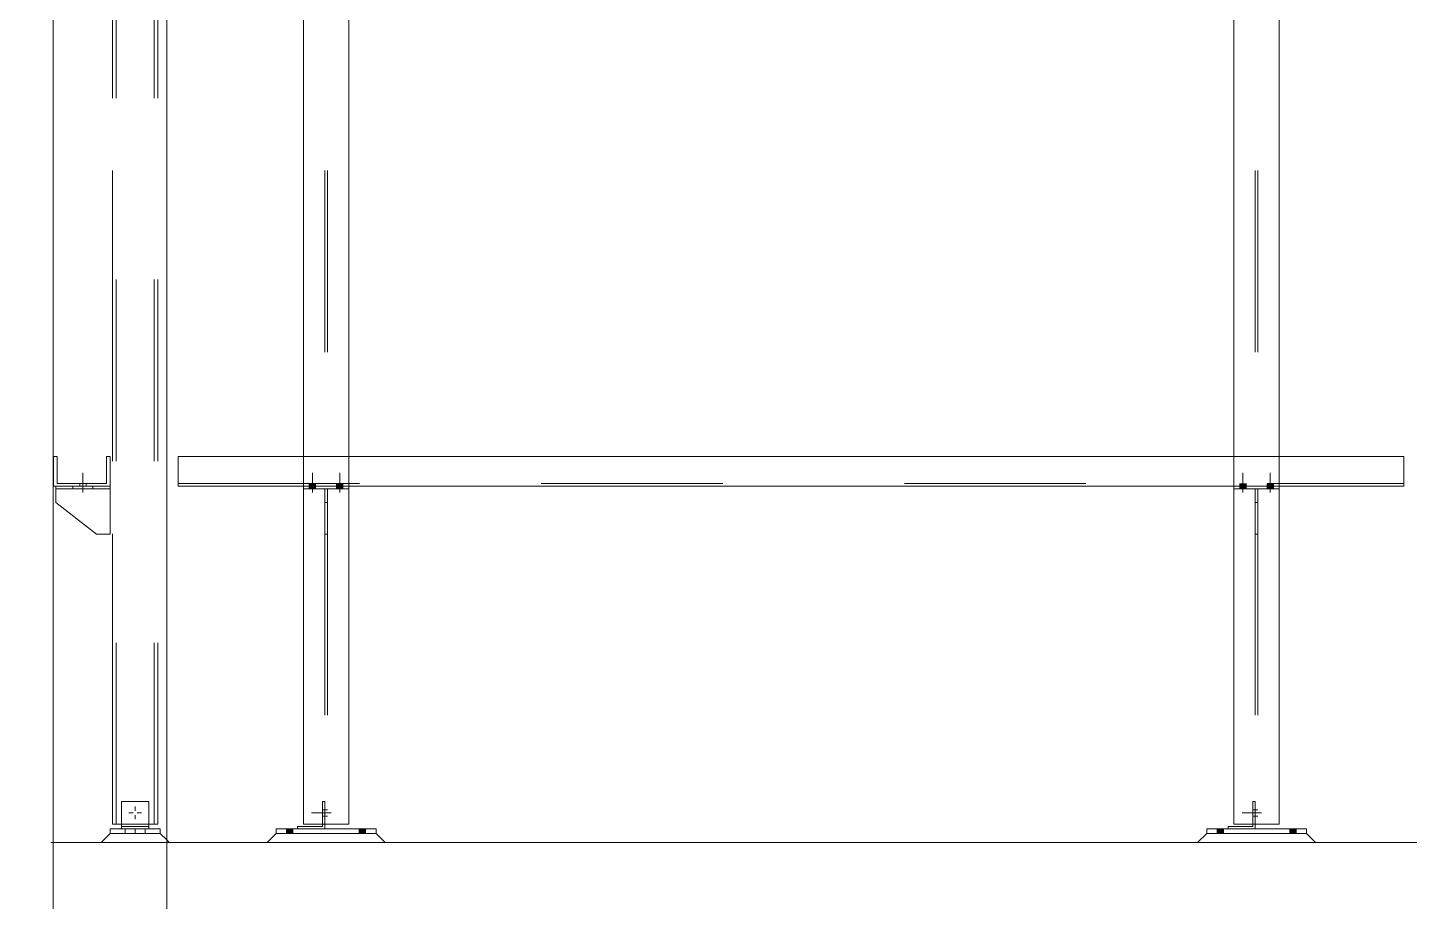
# Model space of a CAD drawing. Header units: millimetres. Extents: x 652937 to 1670132, y 1473552 to 2851037.
# Drawn here: x 663582.938 to 663585.982, y 1524533.39 to 1524535.315 of the extents above; entities that cross this region are included whole.
import ezdxf

# ---------------------------------------------------------------- set-up
doc = ezdxf.new("R2010")
doc.units = ezdxf.units.MM
for name, pattern in [('XKITLINE00', [0]), ('XKITLINE01', [4, 1, -1, 1, -1]), ('XKITLINE02', [4, 2, -2])]:
    doc.linetypes.add(name, pattern=pattern)
for name, color, linetype, lineweight in [('Bolt', 7, 'Continuous', 0), ('Part', 7, 'Continuous', 0), ('S-GRID', 7, 'Continuous', 9)]:
    doc.layers.add(name, color=color, linetype=linetype, lineweight=lineweight)

# ---------------------------------------------------------------- blocks, each defined once
blk = doc.blocks.new('*A39394463')
at = {"layer": 'S-GRID', "color": 7, "linetype": 'XKITLINE01', "lineweight": 0}
blk.add_line((-30.905117, -83.220099), (129.806536, -83.220099), dxfattribs=at)
blk = doc.blocks.new('*A39574481')
at = {"layer": 'Part', "color": 7, "linetype": 'XKITLINE00', "lineweight": 0}
for p, q in [((-8.878107, -83.220099), (-8.878107, -64.620099)), ((-7.628107, -64.620099), (-8.878107, -64.620099)), ((-7.628107, -83.220099), (-7.628107, -64.620099)), ((-7.627707, -67.620099), (-7.627707, -83.220099)), ((-7.628107, -83.220099), (-8.878107, -83.220099))]:
    blk.add_line(p, q, dxfattribs=at)
at = {"layer": 'Part', "color": 7, "linetype": 'XKITLINE02', "lineweight": 0}
for p, q in [((-8.877707, -83.220099), (-8.877707, -64.620099)), ((-7.627707, -64.620099), (-7.628107, -64.620099)), ((-7.627707, -64.620099), (-7.627707, -67.620099)), ((-7.627707, -83.220099), (-7.628107, -83.220099))]:
    blk.add_line(p, q, dxfattribs=at)
blk = doc.blocks.new('*A39584482')
at = {"layer": 'Part', "color": 7, "linetype": 'XKITLINE02', "lineweight": 0}
for p, q in [((-8.225823, -83.020099), (-8.225823, -67.820099)), ((-8.225823, -67.820099), (-8.225723, -67.820099)), ((-8.225823, -67.820099), (-7.725723, -67.820099)), ((-8.225723, -67.820099), (-8.225723, -83.020099)), ((-8.185823, -83.020099), (-8.185823, -67.820099)), ((-8.185776, -83.020099), (-8.185776, -67.820099)), ((-8.18577, -83.020099), (-8.18577, -67.820099)), ((-8.185723, -83.020099), (-8.185723, -67.820099)), ((-7.765823, -83.020099), (-7.765823, -67.820099)), ((-7.765776, -83.020099), (-7.765776, -67.820099)), ((-7.76577, -83.020099), (-7.76577, -67.820099)), ((-7.765723, -83.020099), (-7.765723, -67.820099)), ((-7.725823, -83.020099), (-7.725823, -67.820099)), ((-7.725723, -83.020099), (-7.725723, -67.820099)), ((-8.225723, -83.020099), (-8.225823, -83.020099)), ((-8.225823, -83.020099), (-7.725723, -83.020099))]:
    blk.add_line(p, q, dxfattribs=at)
blk = doc.blocks.new('*A39594483')
at = {"layer": 'Part', "color": 7, "linetype": 'XKITLINE00', "lineweight": 0}
for p, q in [((-6.122986, -67.820099), (-6.122978, -67.820099)), ((-6.122986, -67.820099), (-6.122986, -71.470099)), ((-6.122986, -67.820099), (-5.622978, -67.820099)), ((-5.622986, -67.820099), (-5.622986, -71.470099)), ((-5.622894, -67.820099), (-5.622894, -71.470099)), ((-5.622886, -67.820099), (-5.622894, -67.820099)), ((-6.122986, -71.825099), (-6.122986, -78.970099)), ((-5.622986, -71.795099), (-5.622986, -78.970099)), ((-5.622894, -71.795099), (-5.622894, -78.970099)), ((-5.622986, -79.295099), (-5.622986, -83.020099)), ((-5.622894, -79.295099), (-5.622894, -83.020099)), ((-6.122986, -79.325099), (-6.122986, -83.020099)), ((-6.122986, -83.020099), (-6.122978, -83.020099)), ((-6.122986, -83.020099), (-5.622978, -83.020099)), ((-5.622894, -83.020099), (-5.622886, -83.020099))]:
    blk.add_line(p, q, dxfattribs=at)
at = {"layer": 'Part', "color": 7, "linetype": 'XKITLINE02', "lineweight": 0}
for p, q in [((-6.122978, -67.820099), (-6.122978, -83.020099)), ((-6.122894, -83.020099), (-6.122894, -67.820099)), ((-6.122894, -67.820099), (-6.122886, -67.820099)), ((-6.122886, -67.820099), (-6.122886, -83.020099)), ((-5.887978, -67.820099), (-5.887978, -83.020099)), ((-5.887894, -67.820099), (-5.887894, -83.020099)), ((-5.857978, -67.820099), (-5.857978, -83.020099)), ((-5.857894, -67.820099), (-5.857894, -83.020099)), ((-5.622978, -67.820099), (-5.622978, -83.020099)), ((-5.622978, -67.820099), (-5.622894, -67.820099)), ((-5.622978, -67.820099), (-5.622886, -67.820099)), ((-5.622886, -83.020099), (-5.622886, -67.820099)), ((-6.122986, -71.470099), (-6.122986, -71.825099)), ((-5.622986, -71.470099), (-5.622986, -71.795099)), ((-5.622894, -71.470099), (-5.622894, -71.795099)), ((-6.122986, -78.970099), (-6.122986, -79.325099)), ((-5.622986, -78.970099), (-5.622986, -79.295099)), ((-5.622894, -78.970099), (-5.622894, -79.295099)), ((-6.122886, -83.020099), (-6.122894, -83.020099)), ((-5.622978, -83.020099), (-5.622894, -83.020099)), ((-5.622978, -83.020099), (-5.622886, -83.020099))]:
    blk.add_line(p, q, dxfattribs=at)
blk = doc.blocks.new('*A39614485')
at = {"layer": 'Part', "color": 7, "linetype": 'XKITLINE02', "lineweight": 0}
for p, q in [((-8.250711, -79.295099), (-8.850811, -79.295099)), ((-8.850811, -79.295099), (-8.850811, -79.325099)), ((-8.850711, -79.295099), (-8.850711, -79.325099)), ((-8.250811, -79.325099), (-8.250811, -79.295099)), ((-8.250711, -79.325099), (-8.250711, -79.295099)), ((-8.850811, -79.325099), (-8.250711, -79.325099))]:
    blk.add_line(p, q, dxfattribs=at)
blk = doc.blocks.new('*A39624486')
at = {"layer": 'Part', "color": 7, "linetype": 'XKITLINE02', "lineweight": 0}
for p, q in [((-8.850764, -79.325099), (-8.250758, -79.325099)), ((-8.850764, -79.475099), (-8.850764, -79.325099)), ((-8.850758, -79.475099), (-8.850758, -79.325099)), ((-8.250764, -79.825099), (-8.250764, -79.325099)), ((-8.250758, -79.325099), (-8.250758, -79.825099)), ((-8.850758, -79.475099), (-8.850764, -79.475099)), ((-8.850764, -79.475099), (-8.400764, -79.825099)), ((-8.400758, -79.825099), (-8.850758, -79.475099)), ((-8.250758, -79.825099), (-8.400764, -79.825099))]:
    blk.add_line(p, q, dxfattribs=at)
blk = doc.blocks.new('*A39634487')
at = {"layer": 'Bolt', "color": 7, "linetype": 'XKITLINE02', "lineweight": 0}
for p, q in [((-8.660798, -79.325099), (-8.660798, -79.295099)), ((-8.660738, -79.325099), (-8.660738, -79.295099)), ((-8.585798, -79.295099), (-8.585798, -79.265099)), ((-8.585738, -79.295099), (-8.585738, -79.265099)), ((-8.550791, -79.364699), (-8.550791, -79.150099)), ((-8.550731, -79.364699), (-8.550731, -79.150099)), ((-8.515784, -79.295099), (-8.515784, -79.265099)), ((-8.515724, -79.295099), (-8.515724, -79.265099)), ((-8.440784, -79.325099), (-8.440784, -79.295099)), ((-8.440724, -79.325099), (-8.440724, -79.295099))]:
    blk.add_line(p, q, dxfattribs=at)
blk = doc.blocks.new('*A39644488')
at = {"layer": 'Bolt'}
for points in [[(-5.988, -79.265), (-5.988, -79.295), (-6.058, -79.295), (-6.058, -79.265)], [(-5.988, -79.295), (-5.988, -79.325), (-6.058, -79.325), (-6.058, -79.295)], [(-5.688, -79.265), (-5.688, -79.295), (-5.758, -79.295), (-5.758, -79.265)], [(-5.688, -79.295), (-5.688, -79.325), (-5.758, -79.325), (-5.758, -79.295)]]:
    blk.add_hatch(color=7, dxfattribs=at).paths.add_polyline_path(points, flags=17)
at = {"layer": 'Bolt', "color": 7, "linetype": 'XKITLINE00', "lineweight": 0}
for p, q in [((-6.058, -79.295), (-6.058, -79.265)), ((-6.058, -79.325), (-6.058, -79.295)), ((-6.023, -79.365), (-6.023, -79.15)), ((-5.988, -79.295), (-5.988, -79.265)), ((-5.988, -79.325), (-5.988, -79.295)), ((-5.758, -79.295), (-5.758, -79.265)), ((-5.758, -79.325), (-5.758, -79.295)), ((-5.723, -79.365), (-5.723, -79.15)), ((-5.688, -79.295), (-5.688, -79.265)), ((-5.688, -79.325), (-5.688, -79.295))]:
    blk.add_line(p, q, dxfattribs=at)
blk = doc.blocks.new('*A39664490')
at = {"layer": 'Part', "color": 7, "linetype": 'XKITLINE00', "lineweight": 0}
for p, q in [((-6.123112, -79.325099), (-6.123112, -79.295099)), ((-5.623112, -79.325099), (-5.623112, -79.295099)), ((-5.622991, -79.295099), (-5.622991, -79.325099)), ((-5.622991, -79.325099), (-6.123112, -79.325099)), ((-5.622991, -79.325099), (-5.623112, -79.325099))]:
    blk.add_line(p, q, dxfattribs=at)
at = {"layer": 'Part', "color": 7, "linetype": 'XKITLINE02', "lineweight": 0}
for p, q in [((-5.622991, -79.295099), (-6.123112, -79.295099)), ((-6.122991, -79.325099), (-6.122991, -79.295099)), ((-5.623112, -79.295099), (-5.622991, -79.295099))]:
    blk.add_line(p, q, dxfattribs=at)
blk = doc.blocks.new('*A39674491')
at = {"layer": 'Part', "color": 7, "linetype": 'XKITLINE00', "lineweight": 0}
for p, q in [((-5.888112, -79.475099), (-5.888112, -79.325099)), ((-5.888112, -79.325099), (-5.858112, -79.325099)), ((-5.858112, -79.475099), (-5.858112, -79.325099)), ((-5.857991, -79.825099), (-5.857991, -79.325099)), ((-5.888022, -79.825099), (-5.888112, -79.475099)), ((-5.888112, -79.475099), (-5.858112, -79.475099)), ((-5.858112, -79.475099), (-5.858022, -79.825099)), ((-5.887991, -79.825099), (-5.888022, -79.825099)), ((-5.888022, -79.825099), (-5.857991, -79.825099))]:
    blk.add_line(p, q, dxfattribs=at)
at = {"layer": 'Part', "color": 7, "linetype": 'XKITLINE02', "lineweight": 0}
for p, q in [((-5.888112, -79.325099), (-5.887991, -79.325099)), ((-5.887991, -79.325099), (-5.887991, -79.825099)), ((-5.858112, -79.325099), (-5.857991, -79.325099)), ((-5.857991, -79.325099), (-5.858112, -79.325099))]:
    blk.add_line(p, q, dxfattribs=at)
blk = doc.blocks.new('*A39904514')
at = {"layer": 'Part', "color": 7, "linetype": 'XKITLINE02', "lineweight": 0}
for p, q in [((-8.876137, -78.970099), (-8.875594, -78.970099)), ((-8.836137, -78.970099), (-8.876137, -78.970099)), ((-8.876137, -78.970099), (-8.876137, -79.295099)), ((-8.836137, -78.970099), (-8.835594, -78.970099)), ((-8.836137, -79.265099), (-8.836137, -78.970099)), ((-8.291137, -78.970099), (-8.290594, -78.970099)), ((-8.251137, -78.970099), (-8.291137, -78.970099)), ((-8.291137, -78.970099), (-8.291137, -79.265099)), ((-8.251137, -78.970099), (-8.250594, -78.970099)), ((-8.251137, -79.295099), (-8.251137, -78.970099)), ((-8.876137, -79.295099), (-8.875594, -79.295099)), ((-8.876137, -79.295099), (-8.251137, -79.295099)), ((-8.836137, -79.265099), (-8.835594, -79.265099)), ((-8.291137, -79.265099), (-8.836137, -79.265099)), ((-8.291137, -79.265099), (-8.290594, -79.265099)), ((-8.251137, -79.295099), (-8.250594, -79.295099))]:
    blk.add_line(p, q, dxfattribs=at)
blk = doc.blocks.new('*A40244548')
at = {"layer": 'Part', "color": 7, "linetype": 'XKITLINE00', "lineweight": 0}
for p, q in [((-8.878107, -99.720099), (-8.878107, -83.220099)), ((-7.628107, -83.220099), (-8.878107, -83.220099)), ((-7.628107, -99.720099), (-7.628107, -83.220099)), ((-7.627707, -86.220099), (-7.627707, -97.720099)), ((-7.628107, -99.720099), (-8.878107, -99.720099))]:
    blk.add_line(p, q, dxfattribs=at)
at = {"layer": 'Part', "color": 7, "linetype": 'XKITLINE02', "lineweight": 0}
for p, q in [((-8.877707, -99.720099), (-8.877707, -83.220099)), ((-7.627707, -83.220099), (-7.628107, -83.220099)), ((-7.627707, -83.220099), (-7.627707, -86.220099)), ((-7.627707, -97.720099), (-7.627707, -99.720099)), ((-7.627707, -99.720099), (-7.628107, -99.720099))]:
    blk.add_line(p, q, dxfattribs=at)
blk = doc.blocks.new('*A40464570')
at = {"layer": 'Part', "color": 7, "linetype": 'XKITLINE00', "lineweight": 0}
for p, q in [((-7.502966, -78.970099), (5.997055, -78.970099)), ((-7.502966, -78.970099), (-7.502966, -79.295099)), ((5.997061, -78.970099), (5.997055, -78.970099)), ((5.997055, -78.970099), (5.997055, -79.295099)), ((5.997145, -78.970099), (5.997139, -78.970099)), ((5.997139, -78.970099), (5.997139, -79.265099)), ((-7.502966, -79.295099), (5.997055, -79.295099)), ((5.997145, -79.265099), (5.997145, -79.295099))]:
    blk.add_line(p, q, dxfattribs=at)
at = {"layer": 'Part', "color": 7, "linetype": 'XKITLINE02', "lineweight": 0}
for p, q in [((-7.50296, -79.265099), (-7.50296, -78.970099)), ((-7.502881, -79.265099), (-7.502881, -78.970099)), ((-7.502876, -79.295099), (-7.502876, -78.970099)), ((5.997055, -78.970099), (5.997145, -78.970099)), ((5.997061, -79.265099), (5.997061, -78.970099)), ((5.997145, -78.970099), (5.997145, -79.265099)), ((-7.50296, -79.265099), (5.997139, -79.265099)), ((5.997055, -79.295099), (5.997145, -79.295099)), ((5.997055, -79.295099), (5.997145, -79.295099)), ((5.997139, -79.265099), (5.997061, -79.265099))]:
    blk.add_line(p, q, dxfattribs=at)
blk = doc.blocks.new('*A40484572')
at = {"layer": 'Part', "color": 7, "linetype": 'XKITLINE00', "lineweight": 0}
for p, q in [((4.127001, -67.820099), (4.127009, -67.820099)), ((4.127001, -67.820099), (4.127001, -71.470099)), ((4.127001, -67.820099), (4.627009, -67.820099)), ((4.627001, -67.820099), (4.627001, -71.470099)), ((4.627093, -67.820099), (4.627093, -71.470099)), ((4.627101, -67.820099), (4.627093, -67.820099)), ((4.127001, -71.825099), (4.127001, -78.970099)), ((4.627001, -71.795099), (4.627001, -78.970099)), ((4.627093, -71.795099), (4.627093, -78.970099)), ((4.627001, -79.295099), (4.627001, -83.020099)), ((4.627093, -79.295099), (4.627093, -83.020099)), ((4.127001, -79.325099), (4.127001, -83.020099)), ((4.127001, -83.020099), (4.127009, -83.020099)), ((4.127001, -83.020099), (4.627009, -83.020099)), ((4.627093, -83.020099), (4.627101, -83.020099))]:
    blk.add_line(p, q, dxfattribs=at)
at = {"layer": 'Part', "color": 7, "linetype": 'XKITLINE02', "lineweight": 0}
for p, q in [((4.127009, -67.820099), (4.127009, -83.020099)), ((4.127093, -83.020099), (4.127093, -67.820099)), ((4.127093, -67.820099), (4.127101, -67.820099)), ((4.127101, -67.820099), (4.127101, -83.020099)), ((4.362009, -67.820099), (4.362009, -83.020099)), ((4.362093, -67.820099), (4.362093, -83.020099)), ((4.392009, -67.820099), (4.392009, -83.020099)), ((4.392093, -67.820099), (4.392093, -83.020099)), ((4.627009, -67.820099), (4.627009, -83.020099)), ((4.627009, -67.820099), (4.627093, -67.820099)), ((4.627009, -67.820099), (4.627101, -67.820099)), ((4.627101, -83.020099), (4.627101, -67.820099)), ((4.127001, -71.470099), (4.127001, -71.825099)), ((4.627001, -71.470099), (4.627001, -71.795099)), ((4.627093, -71.470099), (4.627093, -71.795099)), ((4.127001, -78.970099), (4.127001, -79.325099)), ((4.627001, -78.970099), (4.627001, -79.295099)), ((4.627093, -78.970099), (4.627093, -79.295099)), ((4.127101, -83.020099), (4.127093, -83.020099)), ((4.627009, -83.020099), (4.627093, -83.020099)), ((4.627009, -83.020099), (4.627101, -83.020099))]:
    blk.add_line(p, q, dxfattribs=at)
blk = doc.blocks.new('*A40504574')
at = {"layer": 'Bolt'}
for points in [[(4.262, -79.265), (4.262, -79.295), (4.192, -79.295), (4.192, -79.265)], [(4.262, -79.295), (4.262, -79.325), (4.192, -79.325), (4.192, -79.295)], [(4.562, -79.265), (4.562, -79.295), (4.492, -79.295), (4.492, -79.265)], [(4.562, -79.295), (4.562, -79.325), (4.492, -79.325), (4.492, -79.295)]]:
    blk.add_hatch(color=7, dxfattribs=at).paths.add_polyline_path(points, flags=17)
at = {"layer": 'Bolt', "color": 7, "linetype": 'XKITLINE00', "lineweight": 0}
for p, q in [((4.192, -79.295), (4.192, -79.265)), ((4.192, -79.325), (4.192, -79.295)), ((4.227, -79.365), (4.227, -79.15)), ((4.262, -79.295), (4.262, -79.265)), ((4.262, -79.325), (4.262, -79.295)), ((4.492, -79.295), (4.492, -79.265)), ((4.492, -79.325), (4.492, -79.295)), ((4.527, -79.365), (4.527, -79.15)), ((4.562, -79.295), (4.562, -79.265)), ((4.562, -79.325), (4.562, -79.295))]:
    blk.add_line(p, q, dxfattribs=at)
blk = doc.blocks.new('*A40514575')
at = {"layer": 'Part', "color": 7, "linetype": 'XKITLINE00', "lineweight": 0}
for p, q in [((4.126876, -79.325099), (4.126876, -79.295099)), ((4.626876, -79.325099), (4.626876, -79.295099)), ((4.626996, -79.295099), (4.626996, -79.325099)), ((4.626996, -79.325099), (4.126876, -79.325099)), ((4.626996, -79.325099), (4.626876, -79.325099))]:
    blk.add_line(p, q, dxfattribs=at)
at = {"layer": 'Part', "color": 7, "linetype": 'XKITLINE02', "lineweight": 0}
for p, q in [((4.626996, -79.295099), (4.126876, -79.295099)), ((4.126996, -79.325099), (4.126996, -79.295099)), ((4.626876, -79.295099), (4.626996, -79.295099))]:
    blk.add_line(p, q, dxfattribs=at)
blk = doc.blocks.new('*A40524576')
at = {"layer": 'Part', "color": 7, "linetype": 'XKITLINE00', "lineweight": 0}
for p, q in [((4.361876, -79.475099), (4.361876, -79.325099)), ((4.361876, -79.325099), (4.391876, -79.325099)), ((4.391876, -79.475099), (4.391876, -79.325099)), ((4.391996, -79.825099), (4.391996, -79.325099)), ((4.361966, -79.825099), (4.361876, -79.475099)), ((4.361876, -79.475099), (4.391876, -79.475099)), ((4.391876, -79.475099), (4.391966, -79.825099)), ((4.361996, -79.825099), (4.361966, -79.825099)), ((4.361966, -79.825099), (4.391996, -79.825099))]:
    blk.add_line(p, q, dxfattribs=at)
at = {"layer": 'Part', "color": 7, "linetype": 'XKITLINE02', "lineweight": 0}
for p, q in [((4.361876, -79.325099), (4.361996, -79.325099)), ((4.361996, -79.325099), (4.361996, -79.825099)), ((4.391876, -79.325099), (4.391996, -79.325099)), ((4.391996, -79.325099), (4.391876, -79.325099))]:
    blk.add_line(p, q, dxfattribs=at)
blk = doc.blocks.new('*A44765000')
at = {"layer": 'Part', "color": 7, "linetype": 'XKITLINE00', "lineweight": 0}
for p, q in [((-7.628107, -86.220099), (-7.628107, -83.220099)), ((-7.628107, -83.220099), (44.365166, -83.220099))]:
    blk.add_line(p, q, dxfattribs=at)
at = {"layer": 'Part', "color": 7, "linetype": 'XKITLINE02', "lineweight": 0}
for p, q in [((-7.628107, -83.220099), (-7.627857, -83.220099)), ((-7.627857, -83.220099), (-7.627857, -86.220099))]:
    blk.add_line(p, q, dxfattribs=at)
blk = doc.blocks.new('*A45425066')
at = {"layer": 'Part', "color": 7, "linetype": 'XKITLINE02', "lineweight": 0}
for p, q in [((-8.350904, -83.220099), (-8.250883, -83.120099)), ((-7.600643, -83.220099), (-8.350904, -83.220099)), ((-8.350643, -83.220099), (-8.250663, -83.120099)), ((-8.250883, -83.120099), (-7.700663, -83.120099)), ((-7.628107, -83.19289), (-7.700883, -83.120099)), ((-7.700663, -83.120099), (-7.627707, -83.193041)), ((-7.628107, -83.19289), (-7.627707, -83.193291))]:
    blk.add_line(p, q, dxfattribs=at)
at = {"layer": 'Part', "color": 7, "linetype": 'XKITLINE00', "lineweight": 0}
for p, q in [((-7.627707, -83.193041), (-7.600643, -83.220099)), ((-7.627707, -83.193291), (-7.600904, -83.220099))]:
    blk.add_line(p, q, dxfattribs=at)
blk = doc.blocks.new('*A45435067')
at = {"layer": 'Bolt', "color": 7, "linetype": 'XKITLINE00', "lineweight": 0}
for p, q in [((-8.045771, -82.895099), (-7.999151, -82.895099)), ((-7.975771, -82.825099), (-7.975771, -82.871719)), ((-7.975771, -82.965099), (-7.975771, -82.918479)), ((-7.905771, -82.895099), (-7.952391, -82.895099))]:
    blk.add_line(p, q, dxfattribs=at)
blk = doc.blocks.new('*A45445068')
at = {"layer": 'Part', "color": 7, "linetype": 'XKITLINE02', "lineweight": 0}
for p, q in [((-8.250663, -83.070099), (-8.250883, -83.070099)), ((-8.250883, -83.070099), (-7.700663, -83.070099)), ((-8.250883, -83.070099), (-8.250883, -83.120099)), ((-8.250663, -83.120099), (-8.250663, -83.070099)), ((-7.700883, -83.120099), (-7.700883, -83.070099)), ((-7.700663, -83.120099), (-7.700663, -83.070099)), ((-8.250883, -83.120099), (-8.250663, -83.120099)), ((-8.250883, -83.120099), (-7.700663, -83.120099))]:
    blk.add_line(p, q, dxfattribs=at)
blk = doc.blocks.new('*A45455069')
at = {"layer": 'Part', "color": 7, "linetype": 'XKITLINE02', "lineweight": 0}
for p, q in [((-8.12577, -83.070099), (-8.12577, -82.770099)), ((-8.12577, -82.770099), (-8.125765, -82.770099)), ((-8.12577, -82.770099), (-7.825765, -82.770099)), ((-8.125765, -82.770099), (-8.125765, -83.045099)), ((-7.82577, -83.070099), (-7.82577, -82.770099)), ((-7.825765, -83.045099), (-7.825765, -82.770099)), ((-8.12571, -83.070099), (-8.12577, -83.070099)), ((-8.12577, -83.070099), (-7.82571, -83.070099)), ((-8.125765, -83.045099), (-8.12571, -83.045099)), ((-8.125765, -83.045099), (-7.82571, -83.045099)), ((-8.12571, -83.045099), (-8.12571, -83.070099)), ((-7.82571, -83.045099), (-7.82571, -83.070099))]:
    blk.add_line(p, q, dxfattribs=at)
blk = doc.blocks.new('*A45465070')
at = {"layer": 'Bolt', "color": 7, "linetype": 'XKITLINE02', "lineweight": 0}
for p, q in [((-8.08586, -83.120099), (-8.08586, -83.070099)), ((-8.0857, -83.120099), (-8.0857, -83.070099)), ((-7.975853, -83.120099), (-7.975853, -83.070099)), ((-7.975693, -83.120099), (-7.975693, -83.070099)), ((-7.865846, -83.120099), (-7.865846, -83.070099)), ((-7.865686, -83.120099), (-7.865686, -83.070099))]:
    blk.add_line(p, q, dxfattribs=at)
blk = doc.blocks.new('*A45585082')
at = {"layer": 'Part', "color": 7, "linetype": 'XKITLINE00', "lineweight": 0}
for p, q in [((-6.422991, -83.070099), (-5.322881, -83.070099)), ((-6.422991, -83.120099), (-6.422991, -83.070099)), ((-5.322991, -83.120099), (-5.322991, -83.070099)), ((-5.322881, -83.070099), (-5.322881, -83.120099)), ((-5.322991, -83.120099), (-6.422991, -83.120099))]:
    blk.add_line(p, q, dxfattribs=at)
at = {"layer": 'Part', "color": 7, "linetype": 'XKITLINE02', "lineweight": 0}
for p, q in [((-6.422881, -83.120099), (-6.422881, -83.070099)), ((-5.322881, -83.120099), (-5.322991, -83.120099)), ((-5.322881, -83.120099), (-5.322991, -83.120099))]:
    blk.add_line(p, q, dxfattribs=at)
blk = doc.blocks.new('*A45595083')
at = {"layer": 'Part', "color": 7, "linetype": 'XKITLINE02', "lineweight": 0}
for p, q in [((-5.887906, -82.770099), (-5.912966, -82.770099)), ((-5.912966, -82.770099), (-5.912966, -83.020099)), ((-5.912906, -83.045099), (-5.912906, -82.770099)), ((-5.887966, -82.770099), (-5.887966, -83.020099)), ((-5.887906, -82.770099), (-5.887906, -83.020099)), ((-6.187966, -83.070099), (-5.887906, -83.070099)), ((-6.187906, -83.045099), (-6.187906, -83.070099)), ((-5.912966, -83.045099), (-5.912906, -83.045099)), ((-5.912966, -83.045099), (-5.912906, -83.045099))]:
    blk.add_line(p, q, dxfattribs=at)
at = {"layer": 'Part', "color": 7, "linetype": 'XKITLINE00', "lineweight": 0}
for p, q in [((-6.187966, -83.045099), (-6.187966, -83.070099)), ((-6.187966, -83.045099), (-5.912966, -83.045099)), ((-5.912966, -83.020099), (-5.912966, -83.045099)), ((-5.887966, -83.020099), (-5.887966, -83.070099)), ((-5.887906, -83.020099), (-5.887906, -83.070099))]:
    blk.add_line(p, q, dxfattribs=at)
blk = doc.blocks.new('*A45605084')
at = {"layer": 'Part', "color": 7, "linetype": 'XKITLINE00', "lineweight": 0}
for p, q in [((-6.523012, -83.220099), (-6.422991, -83.120099)), ((-6.422991, -83.120099), (-5.322991, -83.120099)), ((-5.322991, -83.120099), (-5.223012, -83.220099)), ((-5.322881, -83.120099), (-5.222861, -83.220099))]:
    blk.add_line(p, q, dxfattribs=at)
at = {"layer": 'Part', "color": 7, "linetype": 'XKITLINE02', "lineweight": 0}
for p, q in [((-5.222861, -83.220099), (-6.523012, -83.220099)), ((-6.422881, -83.120099), (-6.522861, -83.220099)), ((-6.422991, -83.120099), (-6.422881, -83.120099)), ((-5.322991, -83.120099), (-5.322881, -83.120099)), ((-5.322881, -83.120099), (-5.322991, -83.120099)), ((-5.222861, -83.220099), (-5.223012, -83.220099))]:
    blk.add_line(p, q, dxfattribs=at)
blk = doc.blocks.new('*A45615085')
at = {"layer": 'Bolt', "color": 7, "linetype": 'XKITLINE02', "lineweight": 0}
for p, q in [((-5.818336, -82.895099), (-6.032936, -82.895099)), ((-5.887956, -82.930099), (-5.912956, -82.930099)), ((-5.887917, -82.860099), (-5.912917, -82.860099)), ((-5.857943, -82.930099), (-5.887943, -82.930099)), ((-5.857929, -82.860099), (-5.887929, -82.860099))]:
    blk.add_line(p, q, dxfattribs=at)
blk = doc.blocks.new('*A45625086')
at = {"layer": 'Bolt'}
for points in [[(-6.308, -83.12), (-6.308, -83.07), (-6.238, -83.07), (-6.238, -83.12)], [(-5.508, -83.12), (-5.508, -83.07), (-5.438, -83.07), (-5.438, -83.12)]]:
    blk.add_hatch(color=7, dxfattribs=at).paths.add_polyline_path(points, flags=17)
at = {"layer": 'Bolt', "color": 7, "linetype": 'XKITLINE00', "lineweight": 0}
for p, q in [((-6.308, -83.12), (-6.308, -83.07)), ((-6.273, -83.12), (-6.273, -83.07)), ((-6.238, -83.12), (-6.238, -83.07)), ((-5.508, -83.12), (-5.508, -83.07)), ((-5.473, -83.12), (-5.473, -83.07)), ((-5.438, -83.12), (-5.438, -83.07))]:
    blk.add_line(p, q, dxfattribs=at)
blk = doc.blocks.new('*A45685092')
at = {"layer": 'Part', "color": 7, "linetype": 'XKITLINE02', "lineweight": 0}
for p, q in [((-7.62729, -83.220099), (-8.877729, -83.220099)), ((-8.877729, -83.220099), (-8.877729, -86.220099)), ((-7.627729, -86.220099), (-7.627729, -83.220099)), ((-8.877729, -86.220099), (-7.62729, -86.220099))]:
    blk.add_line(p, q, dxfattribs=at)
blk = doc.blocks.new('*A46225146')
at = {"layer": 'Part', "color": 7, "linetype": 'XKITLINE00', "lineweight": 0}
for p, q in [((3.826996, -83.070099), (4.927106, -83.070099)), ((3.826996, -83.120099), (3.826996, -83.070099)), ((4.926996, -83.120099), (4.926996, -83.070099)), ((4.927106, -83.070099), (4.927106, -83.120099)), ((4.926996, -83.120099), (3.826996, -83.120099))]:
    blk.add_line(p, q, dxfattribs=at)
at = {"layer": 'Part', "color": 7, "linetype": 'XKITLINE02', "lineweight": 0}
for p, q in [((3.827106, -83.120099), (3.827106, -83.070099)), ((4.927106, -83.120099), (4.926996, -83.120099)), ((4.927106, -83.120099), (4.926996, -83.120099))]:
    blk.add_line(p, q, dxfattribs=at)
blk = doc.blocks.new('*A46235147')
at = {"layer": 'Part', "color": 7, "linetype": 'XKITLINE02', "lineweight": 0}
for p, q in [((4.362081, -82.770099), (4.337021, -82.770099)), ((4.337021, -82.770099), (4.337021, -83.020099)), ((4.337081, -83.045099), (4.337081, -82.770099)), ((4.362021, -82.770099), (4.362021, -83.020099)), ((4.362081, -82.770099), (4.362081, -83.020099)), ((4.062021, -83.070099), (4.362081, -83.070099)), ((4.062081, -83.045099), (4.062081, -83.070099)), ((4.337021, -83.045099), (4.337081, -83.045099)), ((4.337021, -83.045099), (4.337081, -83.045099))]:
    blk.add_line(p, q, dxfattribs=at)
at = {"layer": 'Part', "color": 7, "linetype": 'XKITLINE00', "lineweight": 0}
for p, q in [((4.062021, -83.045099), (4.062021, -83.070099)), ((4.062021, -83.045099), (4.337021, -83.045099)), ((4.337021, -83.020099), (4.337021, -83.045099)), ((4.362021, -83.020099), (4.362021, -83.070099)), ((4.362081, -83.020099), (4.362081, -83.070099))]:
    blk.add_line(p, q, dxfattribs=at)
blk = doc.blocks.new('*A46245148')
at = {"layer": 'Part', "color": 7, "linetype": 'XKITLINE00', "lineweight": 0}
for p, q in [((3.726976, -83.220099), (3.826996, -83.120099)), ((3.826996, -83.120099), (4.926996, -83.120099)), ((4.926996, -83.120099), (5.026976, -83.220099)), ((4.927106, -83.120099), (5.027126, -83.220099))]:
    blk.add_line(p, q, dxfattribs=at)
at = {"layer": 'Part', "color": 7, "linetype": 'XKITLINE02', "lineweight": 0}
for p, q in [((5.027126, -83.220099), (3.726976, -83.220099)), ((3.827106, -83.120099), (3.727126, -83.220099)), ((3.826996, -83.120099), (3.827106, -83.120099)), ((4.926996, -83.120099), (4.927106, -83.120099)), ((4.927106, -83.120099), (4.926996, -83.120099)), ((5.027126, -83.220099), (5.026976, -83.220099))]:
    blk.add_line(p, q, dxfattribs=at)
blk = doc.blocks.new('*A46255149')
at = {"layer": 'Bolt', "color": 7, "linetype": 'XKITLINE02', "lineweight": 0}
for p, q in [((4.431651, -82.895099), (4.217051, -82.895099)), ((4.362032, -82.930099), (4.337032, -82.930099)), ((4.362071, -82.860099), (4.337071, -82.860099)), ((4.392044, -82.930099), (4.362044, -82.930099)), ((4.392058, -82.860099), (4.362058, -82.860099))]:
    blk.add_line(p, q, dxfattribs=at)
blk = doc.blocks.new('*A46265150')
at = {"layer": 'Bolt'}
for points in [[(3.942, -83.12), (3.942, -83.07), (4.012, -83.07), (4.012, -83.12)], [(4.742, -83.12), (4.742, -83.07), (4.812, -83.07), (4.812, -83.12)]]:
    blk.add_hatch(color=7, dxfattribs=at).paths.add_polyline_path(points, flags=17)
at = {"layer": 'Bolt', "color": 7, "linetype": 'XKITLINE00', "lineweight": 0}
for p, q in [((3.942, -83.12), (3.942, -83.07)), ((3.977, -83.12), (3.977, -83.07)), ((4.012, -83.12), (4.012, -83.07)), ((4.742, -83.12), (4.742, -83.07)), ((4.777, -83.12), (4.777, -83.07)), ((4.812, -83.12), (4.812, -83.07))]:
    blk.add_line(p, q, dxfattribs=at)

msp = doc.modelspace()

# ---------------------------------------------------------------- block references
at = {"color": 7, "lineweight": 0, "xscale": 0.2, "yscale": 0.2, "zscale": 0.2}
for name in ['*A39574481', '*A39584482', '*A39594483', '*A40484572', '*A39904514', '*A40464570', '*A39634487', '*A39644488', '*A40504574', '*A39614485', '*A39624486', '*A39664490', '*A39674491', '*A40514575', '*A40524576', '*A39394463', '*A45455069', '*A45435067', '*A45595083', '*A45615085', '*A46235147', '*A46255149', '*A45425066', '*A45445068', '*A45465070', '*A45605084', '*A45585082', '*A45625086', '*A46245148', '*A46225146', '*A46265150', '*A40244548', '*A45685092', '*A44765000']:
    msp.add_blockref(name, (663584.7698, 1524550.1643), dxfattribs=at)

doc.saveas('drawing.dxf')
